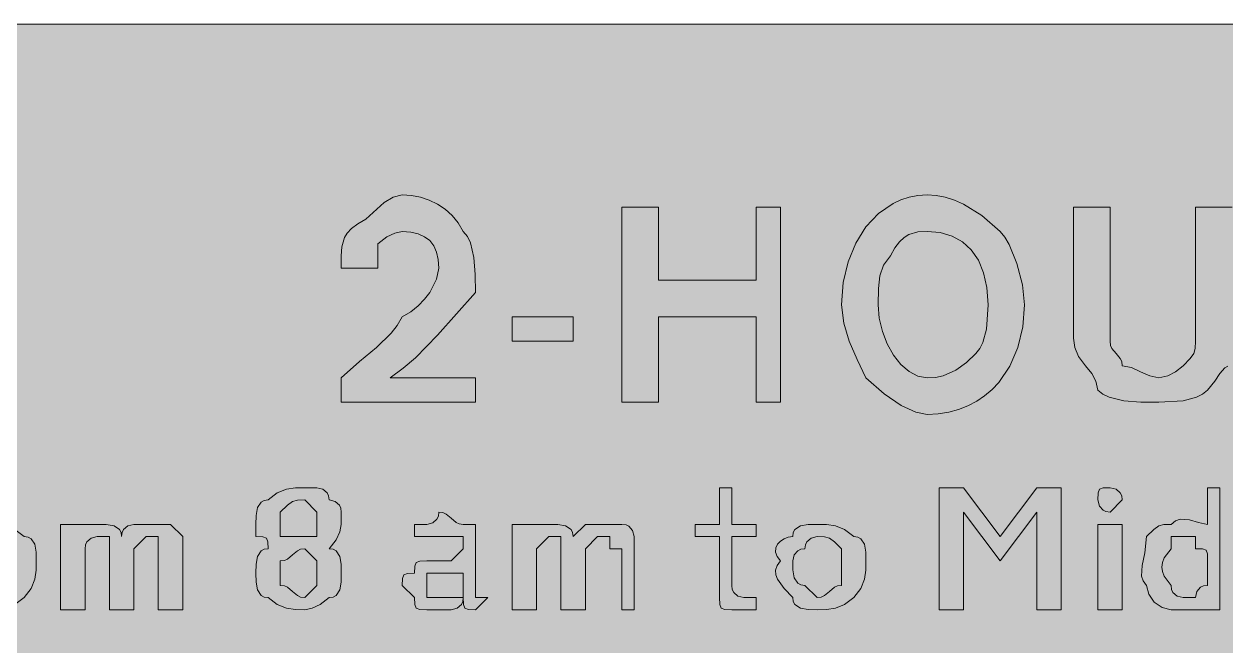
# Model space of a CAD drawing. Header units: metres. Extents: x 10 to 558, y 11 to 259.
# Drawn here: x 135.8 to 253.9, y 198.3 to 259.4 of the extents above; entities that cross this region are included whole.
import ezdxf

# ---------------------------------------------------------------- set-up
doc = ezdxf.new("R2010")
doc.units = ezdxf.units.M
for name, color, linetype, true_color in [('FILL_BLUE_0000FF', 7, 'Continuous', 0x0000ff), ('FILL_WHITE_FFFFFF', 7, 'Continuous', 0xffffff), ('STROKE_WHITE_FFFFFF', 7, 'Continuous', 0xffffff)]:
    doc.layers.add(name, color=color, linetype=linetype, true_color=true_color)

msp = doc.modelspace()

# ---------------------------------------------------------------- hatches: boundary and pattern name
at = {"layer": 'FILL_BLUE_0000FF', "true_color": 0x0000ff}
h = msp.add_hatch(color=7, dxfattribs=at)
h.dxf.hatch_style = 1
h.paths.add_polyline_path([(551.8, 259.39), (552.54, 259.23), (553.8, 258.69), (554.83, 257.92), (555.75, 257.04), (556.54, 256.54), (557.14, 255.95), (557.56, 255.31), (557.85, 254.64), (558.11, 253.33), (558.15, 252.24), (558.15, 18.24), (558.15, 15.84), (557.44, 14.96), (556.95, 14.19), (556.46, 13.65), (556.15, 13.49), (555.75, 13.44), (555.3, 12.65), (554.83, 12.05), (554.34, 11.63), (553.8, 11.34), (552.54, 11.08), (550.95, 11.04), (16.95, 11.04), (13.35, 11.04), (13.3, 11.44), (13.14, 11.75), (12.6, 12.24), (11.83, 12.73), (10.95, 13.44), (10.26, 14.36), (9.9, 15.39), (9.77, 16.65), (9.75, 18.24), (9.75, 252.24), (9.75, 254.64), (9.8, 255.04), (9.94, 255.35), (10.35, 255.84), (10.76, 256.33), (10.9, 256.64), (10.95, 257.04), (11.83, 257.23), (12.6, 257.64), (13.35, 258.24), (14.25, 258.43), (15.15, 258.84), (16.05, 259.25), (16.95, 259.44), (550.95, 259.44), (551.8, 259.39)])
at = {"layer": 'FILL_WHITE_FFFFFF', "true_color": 0xffffff}
h = msp.add_hatch(color=7, dxfattribs=at)
h.dxf.hatch_style = 1
h.paths.add_polyline_path([(166.95, 235.44), (166.95, 236.64), (166.99, 237.54), (167.25, 238.44), (167.54, 238.89), (167.96, 239.34), (168.56, 239.79), (169.35, 240.24), (171.15, 241.89), (172.05, 242.43), (172.95, 242.64), (173.85, 242.58), (174.73, 242.41), (175.59, 242.13), (176.4, 241.74), (177.16, 241.23), (177.84, 240.61), (178.45, 239.88), (178.95, 239.04), (179.35, 238.54), (179.64, 237.93), (180, 236.49), (180.13, 234.82), (180.15, 233.04), (176.4, 228.84), (174.24, 226.63), (173.05, 225.59), (171.75, 224.64), (180.15, 224.64), (180.15, 222.24), (166.95, 222.24), (166.95, 224.64), (168.73, 226.25), (170.4, 227.64), (171.84, 229.03), (172.45, 229.79), (172.95, 230.64), (173.79, 231.14), (174.52, 231.73), (175.14, 232.37), (175.65, 233.04), (176.32, 234.35), (176.55, 235.44), (176.49, 236.28), (176.32, 237.01), (176.04, 237.63), (175.65, 238.14), (175.14, 238.53), (174.52, 238.81), (173.79, 238.98), (172.95, 239.04), (172.2, 238.89), (171.43, 238.53), (170.55, 237.84), (170.55, 236.64), (170.55, 235.44), (166.95, 235.44)])
h = msp.add_hatch(color=7, dxfattribs=at)
h.dxf.hatch_style = 1
h.paths.add_polyline_path([(226.35, 242.41), (227.25, 242.13), (228.15, 241.74), (229.95, 240.61), (231.75, 239.04), (232.2, 238.48), (232.63, 237.75), (233.4, 235.89), (233.94, 233.81), (234.15, 231.84), (233.98, 229.65), (233.49, 227.62), (232.69, 225.79), (231.6, 224.19), (230.95, 223.49), (230.22, 222.88), (229.44, 222.34), (228.58, 221.88), (227.66, 221.52), (226.69, 221.26), (225.65, 221.1), (224.55, 221.04), (223.44, 221.26), (222, 221.94), (220.33, 223.06), (218.55, 224.64), (217.67, 226.44), (216.9, 228.24), (216.36, 230.04), (216.15, 231.84), (216.31, 234.03), (216.79, 236.06), (217.54, 237.89), (218.55, 239.49), (219.78, 240.8), (221.21, 241.8), (221.99, 242.16), (222.81, 242.42), (223.66, 242.58), (224.55, 242.64), (225.45, 242.58), (226.35, 242.41)])
h.paths.add_polyline_path([(222.75, 238.74), (222.3, 238.45), (221.85, 238.03), (221.4, 237.43), (220.95, 236.64), (220.26, 235.72), (219.9, 234.69), (219.77, 233.43), (219.75, 231.84), (219.86, 230.5), (220.16, 229.2), (220.64, 227.98), (221.25, 226.89), (221.98, 225.97), (222.79, 225.26), (223.65, 224.8), (224.55, 224.64), (225.4, 224.69), (226.14, 224.85), (227.4, 225.39), (228.43, 226.16), (229.35, 227.04), (229.75, 227.54), (230.04, 228.13), (230.4, 229.44), (230.55, 231.84), (230.44, 233.53), (230.12, 234.99), (229.6, 236.23), (228.9, 237.24), (228.03, 238.03), (227.01, 238.59), (225.84, 238.93), (224.55, 239.04), (223.65, 239), (222.75, 238.74)], flags=16)
h = msp.add_hatch(color=7, dxfattribs=at)
h.dxf.hatch_style = 1
h.paths.add_polyline_path([(207.75, 230.64), (198.15, 230.64), (198.15, 222.24), (194.55, 222.24), (194.55, 241.44), (198.15, 241.44), (198.15, 234.24), (207.75, 234.24), (207.75, 241.44), (210.15, 241.44), (210.15, 222.24), (207.75, 222.24), (207.75, 230.64)])
h = msp.add_hatch(color=7, dxfattribs=at)
h.dxf.hatch_style = 1
h.paths.add_polyline_path([(242.55, 229.44), (242.55, 228.24), (242.6, 227.84), (242.74, 227.53), (243.15, 227.04), (243.56, 226.55), (243.7, 226.24), (243.75, 225.84), (244.65, 225.65), (245.55, 225.24), (246.45, 224.83), (247.35, 224.64), (248.23, 224.83), (249, 225.24), (249.75, 225.84), (250.44, 226.55), (250.8, 227.04), (250.93, 227.53), (250.95, 228.24), (250.95, 229.44), (250.95, 241.44), (254.55, 241.44), (254.55, 229.44), (254.55, 225.84), (254.15, 225.79), (253.84, 225.63), (253.35, 225.09), (252.86, 224.32), (252.15, 223.44), (251.65, 223.04), (251.06, 222.75), (249.75, 222.39), (247.35, 222.24), (245.57, 222.26), (243.9, 222.39), (242.46, 222.75), (241.85, 223.04), (241.35, 223.44), (241.16, 224.32), (240.75, 225.09), (240.15, 225.84), (239.46, 226.74), (239.1, 227.64), (238.97, 228.54), (238.95, 229.44), (238.95, 241.44), (242.55, 241.44), (242.55, 229.44)])
h = msp.add_hatch(color=7, dxfattribs=at)
h.dxf.hatch_style = 1
h.paths.add_polyline_path([(183.75, 230.64), (189.75, 230.64), (189.75, 228.24), (183.75, 228.24), (183.75, 230.64)])
h = msp.add_hatch(color=7, dxfattribs=at)
h.dxf.hatch_style = 1
h.paths.add_polyline_path([(166.8, 207.09), (166.93, 206.32), (166.95, 205.44), (166.93, 204.56), (166.8, 203.79), (166.44, 203.25), (166.15, 203.09), (165.75, 203.04), (164.87, 202.35), (164.1, 201.99), (163.35, 201.84), (162.45, 201.86), (161.55, 201.99), (160.65, 202.35), (159.75, 203.04), (159.35, 203.09), (159.06, 203.25), (158.7, 203.79), (158.57, 204.56), (158.55, 205.44), (158.57, 206.32), (158.7, 207.09), (159.06, 207.63), (159.35, 207.79), (159.75, 207.84), (159.73, 208.53), (159.6, 208.89), (159.24, 209.02), (158.55, 209.04), (158.55, 210.24), (158.57, 211.12), (158.7, 211.89), (159.06, 212.43), (159.35, 212.59), (159.75, 212.64), (160.65, 213.33), (161.55, 213.69), (162.45, 213.82), (163.35, 213.84), (164.55, 213.84), (165.15, 213.69), (165.56, 213.33), (165.7, 213.04), (165.75, 212.64), (166.35, 212.49), (166.76, 212.13), (166.9, 211.84), (166.95, 211.44), (166.95, 210.24), (166.8, 209.49), (166.44, 208.72), (165.75, 207.84), (166.15, 207.79), (166.44, 207.63), (166.8, 207.09)])
h.paths.add_polyline_path([(162.15, 207.24), (161.66, 206.83), (161.35, 206.69), (160.95, 206.64), (160.95, 205.44), (160.95, 204.24), (161.35, 204.19), (161.66, 204.05), (162.15, 203.64), (162.64, 203.23), (162.95, 203.09), (163.35, 203.04), (164.55, 204.24), (164.55, 205.44), (164.55, 206.64), (163.35, 207.84), (162.95, 207.79), (162.64, 207.65), (162.15, 207.24)], flags=16)
h.paths.add_polyline_path([(164.55, 210.24), (164.55, 211.44), (163.35, 212.64), (162.64, 212.62), (162.15, 212.49), (161.66, 212.13), (160.95, 211.44), (160.95, 210.24), (160.95, 209.04), (162.15, 209.04), (163.35, 209.04), (164.55, 209.04), (164.55, 210.24)], flags=16)
h = msp.add_hatch(color=7, dxfattribs=at)
h.dxf.hatch_style = 1
h.paths.add_polyline_path([(205.4, 203.84), (205.54, 203.55), (205.95, 203.19), (206.55, 203.04), (207.75, 203.04), (207.75, 201.84), (205.35, 201.84), (204.66, 201.86), (204.3, 201.99), (204.17, 202.35), (204.15, 203.04), (204.15, 209.04), (201.75, 209.04), (201.75, 210.24), (204.15, 210.24), (204.15, 213.84), (205.35, 213.84), (205.35, 210.24), (207.75, 210.24), (207.75, 209.04), (205.35, 209.04), (205.35, 204.24), (205.4, 203.84)])
h = msp.add_hatch(color=7, dxfattribs=at)
h.dxf.hatch_style = 1
h.paths.add_polyline_path([(225.75, 213.84), (228.15, 213.84), (231.75, 209.04), (235.35, 213.84), (237.75, 213.84), (237.75, 201.84), (235.35, 201.84), (235.35, 211.44), (231.75, 206.64), (228.15, 211.44), (228.15, 201.84), (225.75, 201.84), (225.75, 213.84)])
h = msp.add_hatch(color=7, dxfattribs=at)
h.dxf.hatch_style = 1
h.paths.add_polyline_path([(242.55, 211.44), (242.15, 211.49), (241.86, 211.63), (241.5, 212.04), (241.35, 212.64), (241.37, 213.33), (241.5, 213.69), (241.86, 213.82), (242.55, 213.84), (243.15, 213.69), (243.56, 213.33), (243.7, 213.04), (243.75, 212.64), (242.55, 211.44)])
h = msp.add_hatch(color=7, dxfattribs=at)
h.dxf.hatch_style = 1
h.paths.add_polyline_path([(248.55, 201.84), (247.67, 202.05), (246.9, 202.59), (246.36, 203.36), (246.15, 204.24), (245.81, 204.69), (245.64, 205.16), (245.7, 206.19), (245.98, 207.45), (246.15, 209.04), (246.86, 209.73), (247.35, 210.09), (247.84, 210.22), (248.55, 210.24), (249, 210.58), (249.45, 210.75), (250.35, 210.69), (251.25, 210.41), (252.15, 210.24), (252.15, 213.84), (253.35, 213.84), (253.35, 201.84), (252.15, 201.84), (249.75, 201.84), (248.55, 201.84)])
h.paths.add_polyline_path([(251.46, 204.05), (251.75, 204.19), (252.15, 204.24), (252.15, 205.44), (252.15, 206.64), (252.13, 207.33), (252, 207.69), (251.64, 207.82), (250.95, 207.84), (250.95, 209.04), (249.75, 209.04), (248.55, 209.04), (248.55, 207.84), (247.87, 206.94), (247.71, 206.49), (247.65, 206.04), (247.71, 205.59), (247.87, 205.14), (248.55, 204.24), (248.6, 203.84), (248.74, 203.55), (249.15, 203.19), (249.75, 203.04), (250.95, 203.04), (251.1, 203.64), (251.46, 204.05)], flags=16)
h = msp.add_hatch(color=7, dxfattribs=at)
h.dxf.hatch_style = 1
h.paths.add_polyline_path([(178.76, 202.35), (178.35, 201.99), (177.75, 201.84), (176.55, 201.84), (175.35, 201.84), (174.66, 201.86), (174.3, 201.99), (174.17, 202.35), (174.15, 203.04), (172.95, 204.24), (172.97, 204.93), (173.1, 205.29), (173.46, 205.42), (174.15, 205.44), (174.17, 206.13), (174.3, 206.49), (174.66, 206.62), (175.35, 206.64), (176.55, 206.64), (177.75, 206.64), (178.95, 207.84), (178.95, 209.04), (177.75, 209.04), (176.55, 209.04), (175.35, 209.04), (174.15, 209.04), (174.15, 210.24), (175.35, 210.24), (175.95, 210.39), (176.36, 210.75), (176.5, 211.04), (176.55, 211.44), (176.95, 211.39), (177.26, 211.25), (177.75, 210.84), (178.24, 210.43), (178.55, 210.29), (178.95, 210.24), (180.15, 210.24), (180.15, 209.04), (180.15, 206.64), (180.15, 204.24), (180.15, 203.04), (181.35, 203.04), (180.15, 201.84), (179.46, 201.86), (179.1, 201.99), (178.97, 202.35), (178.95, 203.04), (178.9, 202.64), (178.76, 202.35)])
h.paths.add_polyline_path([(178.95, 204.24), (178.95, 205.44), (177.75, 205.44), (176.55, 205.44), (175.35, 205.44), (175.35, 204.24), (175.35, 203.04), (176.55, 203.04), (177.75, 203.04), (178.95, 203.04), (178.95, 204.24)], flags=16)
h = msp.add_hatch(color=7, dxfattribs=at)
h.dxf.hatch_style = 1
h.paths.add_polyline_path([(128.7, 208.29), (129.06, 208.83), (129.35, 208.99), (129.75, 209.04), (129.8, 209.44), (129.96, 209.73), (130.5, 210.09), (131.27, 210.22), (132.15, 210.24), (133.05, 210.22), (133.95, 210.09), (134.85, 209.73), (135.75, 209.04), (136.15, 208.99), (136.44, 208.83), (136.8, 208.29), (136.93, 207.52), (136.95, 206.64), (136.93, 205.74), (136.8, 204.84), (136.44, 203.94), (135.75, 203.04), (134.85, 202.35), (133.95, 201.99), (133.05, 201.86), (132.15, 201.84), (131.27, 201.86), (130.5, 201.99), (129.96, 202.35), (129.8, 202.64), (129.75, 203.04), (129.06, 203.94), (128.7, 204.84), (128.57, 205.74), (128.55, 206.64), (128.57, 207.52), (128.7, 208.29)])
h.paths.add_polyline_path([(131.14, 208.53), (131, 208.24), (130.95, 207.84), (130.55, 207.79), (130.26, 207.65), (129.9, 207.24), (129.75, 206.64), (129.77, 205.76), (129.9, 204.99), (130.26, 204.45), (130.55, 204.29), (130.95, 204.24), (132.15, 203.04), (132.55, 203.09), (132.86, 203.23), (133.35, 203.64), (133.84, 204.05), (134.15, 204.19), (134.55, 204.24), (134.55, 206.64), (134.55, 207.84), (133.84, 208.53), (133.35, 208.89), (132.86, 209.02), (132.15, 209.04), (131.55, 208.89), (131.14, 208.53)], flags=16)
h = msp.add_hatch(color=7, dxfattribs=at)
h.dxf.hatch_style = 1
h.paths.add_polyline_path([(142.95, 210.24), (143.83, 210.22), (144.6, 210.09), (145.14, 209.73), (145.3, 209.44), (145.35, 209.04), (145.4, 209.44), (145.54, 209.73), (145.95, 210.09), (146.55, 210.24), (147.75, 210.24), (150.15, 210.24), (151.35, 209.04), (151.35, 207.84), (151.35, 201.84), (148.95, 201.84), (148.95, 207.84), (148.95, 209.04), (147.75, 209.04), (146.55, 207.84), (146.55, 206.64), (146.55, 201.84), (144.15, 201.84), (144.15, 207.84), (144.15, 209.04), (142.95, 209.04), (142.35, 208.89), (141.94, 208.53), (141.8, 208.24), (141.75, 207.84), (141.75, 206.64), (141.75, 201.84), (139.35, 201.84), (139.35, 210.24), (141.75, 210.24), (142.95, 210.24)])
h = msp.add_hatch(color=7, dxfattribs=at)
h.dxf.hatch_style = 1
h.paths.add_polyline_path([(187.35, 210.24), (188.23, 210.22), (189, 210.09), (189.54, 209.73), (189.7, 209.44), (189.75, 209.04), (190.95, 210.24), (192.15, 210.24), (194.55, 210.24), (194.95, 210.19), (195.24, 210.05), (195.6, 209.64), (195.75, 209.04), (195.75, 207.84), (195.75, 201.84), (194.55, 201.84), (194.55, 207.84), (193.35, 207.84), (193.35, 209.04), (192.15, 209.04), (190.95, 207.84), (190.95, 206.64), (190.95, 201.84), (188.55, 201.84), (188.55, 207.84), (188.55, 209.04), (187.35, 209.04), (186.15, 207.84), (186.15, 206.64), (186.15, 201.84), (183.75, 201.84), (183.75, 210.24), (186.15, 210.24), (187.35, 210.24)])
h = msp.add_hatch(color=7, dxfattribs=at)
h.dxf.hatch_style = 1
h.paths.add_polyline_path([(209.66, 207.52), (209.69, 207.93), (209.85, 208.29), (210.13, 208.6), (210.49, 208.83), (210.9, 208.99), (211.35, 209.04), (211.4, 209.44), (211.56, 209.73), (212.1, 210.09), (212.87, 210.22), (213.75, 210.24), (214.65, 210.22), (215.55, 210.09), (216.45, 209.73), (217.35, 209.04), (217.75, 208.99), (218.04, 208.83), (218.4, 208.29), (218.53, 207.52), (218.55, 206.64), (218.53, 205.74), (218.4, 204.84), (218.04, 203.94), (217.35, 203.04), (216.45, 202.35), (215.55, 201.99), (214.65, 201.86), (213.75, 201.84), (212.87, 201.86), (212.1, 201.99), (211.56, 202.35), (211.4, 202.64), (211.35, 203.04), (210.49, 203.94), (209.85, 204.84), (209.69, 205.29), (209.66, 205.74), (209.81, 206.19), (210.15, 206.64), (209.81, 207.09), (209.66, 207.52)])
h.paths.add_polyline_path([(212.74, 208.53), (212.6, 208.24), (212.55, 207.84), (212.15, 207.79), (211.86, 207.65), (211.5, 207.24), (211.35, 206.64), (211.37, 205.76), (211.5, 204.99), (211.86, 204.45), (212.15, 204.29), (212.55, 204.24), (213.75, 203.04), (214.15, 203.09), (214.46, 203.23), (214.95, 203.64), (215.44, 204.05), (215.75, 204.19), (216.15, 204.24), (216.15, 206.64), (216.15, 207.84), (215.44, 208.53), (214.95, 208.89), (214.46, 209.02), (213.75, 209.04), (213.15, 208.89), (212.74, 208.53)], flags=16)
h = msp.add_hatch(color=7, dxfattribs=at)
h.dxf.hatch_style = 1
h.paths.add_polyline_path([(241.35, 201.84), (241.35, 210.24), (243.75, 210.24), (243.75, 201.84), (241.35, 201.84)])

# ---------------------------------------------------------------- linework, layer by layer
at = {"layer": 'FILL_BLUE_0000FF', "lineweight": 0, "true_color": 0x0000ff}
msp.add_lwpolyline([(16.95, 259.44), (550.95, 259.44)], dxfattribs=at)
at = {"layer": 'FILL_WHITE_FFFFFF', "lineweight": 0, "true_color": 0xffffff}
for points in [[(166.95, 235.44), (166.95, 236.64), (166.99, 237.54), (167.25, 238.44), (167.54, 238.89), (167.96, 239.34), (168.56, 239.79), (169.35, 240.24), (171.15, 241.89), (172.05, 242.43), (172.95, 242.64), (173.85, 242.58), (174.73, 242.41), (175.59, 242.13), (176.4, 241.74), (177.16, 241.23), (177.84, 240.61), (178.45, 239.88), (178.95, 239.04), (179.35, 238.54), (179.64, 237.93), (180, 236.49), (180.13, 234.82), (180.15, 233.04), (176.4, 228.84), (174.24, 226.63), (173.05, 225.59), (171.75, 224.64), (180.15, 224.64), (180.15, 222.24), (166.95, 222.24), (166.95, 224.64), (168.73, 226.25), (170.4, 227.64), (171.84, 229.03), (172.45, 229.79), (172.95, 230.64), (173.79, 231.14), (174.52, 231.73), (175.14, 232.37), (175.65, 233.04), (176.32, 234.35), (176.55, 235.44), (176.49, 236.28), (176.32, 237.01), (176.04, 237.63), (175.65, 238.14), (175.14, 238.53), (174.52, 238.81), (173.79, 238.98), (172.95, 239.04), (172.2, 238.89), (171.43, 238.53), (170.55, 237.84), (170.55, 236.64), (170.55, 235.44)], [(226.35, 242.41), (227.25, 242.13), (228.15, 241.74), (229.95, 240.61), (231.75, 239.04), (232.2, 238.48), (232.63, 237.75), (233.4, 235.89), (233.94, 233.81), (234.15, 231.84), (233.98, 229.65), (233.49, 227.62), (232.69, 225.79), (231.6, 224.19), (230.95, 223.49), (230.22, 222.88), (229.44, 222.34), (228.58, 221.88), (227.66, 221.52), (226.69, 221.26), (225.65, 221.1), (224.55, 221.04), (223.44, 221.26), (222, 221.94), (220.33, 223.06), (218.55, 224.64), (217.67, 226.44), (216.9, 228.24), (216.36, 230.04), (216.15, 231.84), (216.31, 234.03), (216.79, 236.06), (217.54, 237.89), (218.55, 239.49), (219.78, 240.8), (221.21, 241.8), (221.99, 242.16), (222.81, 242.42), (223.66, 242.58), (224.55, 242.64), (225.45, 242.58)], [(207.75, 230.64), (198.15, 230.64), (198.15, 222.24), (194.55, 222.24), (194.55, 241.44), (198.15, 241.44), (198.15, 234.24), (207.75, 234.24), (207.75, 241.44), (210.15, 241.44), (210.15, 222.24), (207.75, 222.24)], [(222.75, 238.74), (222.3, 238.45), (221.85, 238.03), (221.4, 237.43), (220.95, 236.64), (220.26, 235.72), (219.9, 234.69), (219.77, 233.43), (219.75, 231.84), (219.86, 230.5), (220.16, 229.2), (220.64, 227.98), (221.25, 226.89), (221.98, 225.97), (222.79, 225.26), (223.65, 224.8), (224.55, 224.64), (225.4, 224.69), (226.14, 224.85), (227.4, 225.39), (228.43, 226.16), (229.35, 227.04), (229.75, 227.54), (230.04, 228.13), (230.4, 229.44), (230.55, 231.84), (230.44, 233.53), (230.12, 234.99), (229.6, 236.23), (228.9, 237.24), (228.03, 238.03), (227.01, 238.59), (225.84, 238.93), (224.55, 239.04), (223.65, 239)], [(183.75, 230.64), (189.75, 230.64), (189.75, 228.24), (183.75, 228.24)], [(166.8, 207.09), (166.93, 206.32), (166.95, 205.44), (166.93, 204.56), (166.8, 203.79), (166.44, 203.25), (166.15, 203.09), (165.75, 203.04), (164.87, 202.35), (164.1, 201.99), (163.35, 201.84), (162.45, 201.86), (161.55, 201.99), (160.65, 202.35), (159.75, 203.04), (159.35, 203.09), (159.06, 203.25), (158.7, 203.79), (158.57, 204.56), (158.55, 205.44), (158.57, 206.32), (158.7, 207.09), (159.06, 207.63), (159.35, 207.79), (159.75, 207.84), (159.73, 208.53), (159.6, 208.89), (159.24, 209.02), (158.55, 209.04), (158.55, 210.24), (158.57, 211.12), (158.7, 211.89), (159.06, 212.43), (159.35, 212.59), (159.75, 212.64), (160.65, 213.33), (161.55, 213.69), (162.45, 213.82), (163.35, 213.84), (164.55, 213.84), (165.15, 213.69), (165.56, 213.33), (165.7, 213.04), (165.75, 212.64), (166.35, 212.49), (166.76, 212.13), (166.9, 211.84), (166.95, 211.44), (166.95, 210.24), (166.8, 209.49), (166.44, 208.72), (165.75, 207.84), (166.15, 207.79), (166.44, 207.63)], [(205.4, 203.84), (205.54, 203.55), (205.95, 203.19), (206.55, 203.04), (207.75, 203.04), (207.75, 201.84), (205.35, 201.84), (204.66, 201.86), (204.3, 201.99), (204.17, 202.35), (204.15, 203.04), (204.15, 209.04), (201.75, 209.04), (201.75, 210.24), (204.15, 210.24), (204.15, 213.84), (205.35, 213.84), (205.35, 210.24), (207.75, 210.24), (207.75, 209.04), (205.35, 209.04), (205.35, 204.24)], [(225.75, 213.84), (228.15, 213.84), (231.75, 209.04), (235.35, 213.84), (237.75, 213.84), (237.75, 201.84), (235.35, 201.84), (235.35, 211.44), (231.75, 206.64), (228.15, 211.44), (228.15, 201.84), (225.75, 201.84)], [(242.55, 211.44), (242.15, 211.49), (241.86, 211.63), (241.5, 212.04), (241.35, 212.64), (241.37, 213.33), (241.5, 213.69), (241.86, 213.82), (242.55, 213.84), (243.15, 213.69), (243.56, 213.33), (243.7, 213.04), (243.75, 212.64)], [(248.55, 201.84), (247.67, 202.05), (246.9, 202.59), (246.36, 203.36), (246.15, 204.24), (245.81, 204.69), (245.64, 205.16), (245.7, 206.19), (245.98, 207.45), (246.15, 209.04), (246.86, 209.73), (247.35, 210.09), (247.84, 210.22), (248.55, 210.24), (249, 210.58), (249.45, 210.75), (250.35, 210.69), (251.25, 210.41), (252.15, 210.24), (252.15, 213.84), (253.35, 213.84), (253.35, 201.84), (252.15, 201.84), (249.75, 201.84)], [(164.55, 210.24), (164.55, 211.44), (163.35, 212.64), (162.64, 212.62), (162.15, 212.49), (161.66, 212.13), (160.95, 211.44), (160.95, 210.24), (160.95, 209.04), (162.15, 209.04), (163.35, 209.04), (164.55, 209.04)], [(178.76, 202.35), (178.35, 201.99), (177.75, 201.84), (176.55, 201.84), (175.35, 201.84), (174.66, 201.86), (174.3, 201.99), (174.17, 202.35), (174.15, 203.04), (172.95, 204.24), (172.97, 204.93), (173.1, 205.29), (173.46, 205.42), (174.15, 205.44), (174.17, 206.13), (174.3, 206.49), (174.66, 206.62), (175.35, 206.64), (176.55, 206.64), (177.75, 206.64), (178.95, 207.84), (178.95, 209.04), (177.75, 209.04), (176.55, 209.04), (175.35, 209.04), (174.15, 209.04), (174.15, 210.24), (175.35, 210.24), (175.95, 210.39), (176.36, 210.75), (176.5, 211.04), (176.55, 211.44), (176.95, 211.39), (177.26, 211.25), (177.75, 210.84), (178.24, 210.43), (178.55, 210.29), (178.95, 210.24), (180.15, 210.24), (180.15, 209.04), (180.15, 206.64), (180.15, 204.24), (180.15, 203.04), (181.35, 203.04), (180.15, 201.84), (179.46, 201.86), (179.1, 201.99), (178.97, 202.35), (178.95, 203.04), (178.9, 202.64)], [(142.95, 210.24), (143.83, 210.22), (144.6, 210.09), (145.14, 209.73), (145.3, 209.44), (145.35, 209.04), (145.4, 209.44), (145.54, 209.73), (145.95, 210.09), (146.55, 210.24), (147.75, 210.24), (150.15, 210.24), (151.35, 209.04), (151.35, 207.84), (151.35, 201.84), (148.95, 201.84), (148.95, 207.84), (148.95, 209.04), (147.75, 209.04), (146.55, 207.84), (146.55, 206.64), (146.55, 201.84), (144.15, 201.84), (144.15, 207.84), (144.15, 209.04), (142.95, 209.04), (142.35, 208.89), (141.94, 208.53), (141.8, 208.24), (141.75, 207.84), (141.75, 206.64), (141.75, 201.84), (139.35, 201.84), (139.35, 210.24), (141.75, 210.24)], [(187.35, 210.24), (188.23, 210.22), (189, 210.09), (189.54, 209.73), (189.7, 209.44), (189.75, 209.04), (190.95, 210.24), (192.15, 210.24), (194.55, 210.24), (194.95, 210.19), (195.24, 210.05), (195.6, 209.64), (195.75, 209.04), (195.75, 207.84), (195.75, 201.84), (194.55, 201.84), (194.55, 207.84), (193.35, 207.84), (193.35, 209.04), (192.15, 209.04), (190.95, 207.84), (190.95, 206.64), (190.95, 201.84), (188.55, 201.84), (188.55, 207.84), (188.55, 209.04), (187.35, 209.04), (186.15, 207.84), (186.15, 206.64), (186.15, 201.84), (183.75, 201.84), (183.75, 210.24), (186.15, 210.24)], [(209.66, 207.52), (209.69, 207.93), (209.85, 208.29), (210.13, 208.6), (210.49, 208.83), (210.9, 208.99), (211.35, 209.04), (211.4, 209.44), (211.56, 209.73), (212.1, 210.09), (212.87, 210.22), (213.75, 210.24), (214.65, 210.22), (215.55, 210.09), (216.45, 209.73), (217.35, 209.04), (217.75, 208.99), (218.04, 208.83), (218.4, 208.29), (218.53, 207.52), (218.55, 206.64), (218.53, 205.74), (218.4, 204.84), (218.04, 203.94), (217.35, 203.04), (216.45, 202.35), (215.55, 201.99), (214.65, 201.86), (213.75, 201.84), (212.87, 201.86), (212.1, 201.99), (211.56, 202.35), (211.4, 202.64), (211.35, 203.04), (210.49, 203.94), (209.85, 204.84), (209.69, 205.29), (209.66, 205.74), (209.81, 206.19), (210.15, 206.64), (209.81, 207.09)], [(241.35, 201.84), (241.35, 210.24), (243.75, 210.24), (243.75, 201.84)], [(212.74, 208.53), (212.6, 208.24), (212.55, 207.84), (212.15, 207.79), (211.86, 207.65), (211.5, 207.24), (211.35, 206.64), (211.37, 205.76), (211.5, 204.99), (211.86, 204.45), (212.15, 204.29), (212.55, 204.24), (213.75, 203.04), (214.15, 203.09), (214.46, 203.23), (214.95, 203.64), (215.44, 204.05), (215.75, 204.19), (216.15, 204.24), (216.15, 206.64), (216.15, 207.84), (215.44, 208.53), (214.95, 208.89), (214.46, 209.02), (213.75, 209.04), (213.15, 208.89)], [(251.46, 204.05), (251.75, 204.19), (252.15, 204.24), (252.15, 205.44), (252.15, 206.64), (252.13, 207.33), (252, 207.69), (251.64, 207.82), (250.95, 207.84), (250.95, 209.04), (249.75, 209.04), (248.55, 209.04), (248.55, 207.84), (247.87, 206.94), (247.71, 206.49), (247.65, 206.04), (247.71, 205.59), (247.87, 205.14), (248.55, 204.24), (248.6, 203.84), (248.74, 203.55), (249.15, 203.19), (249.75, 203.04), (250.95, 203.04), (251.1, 203.64)], [(162.15, 207.24), (161.66, 206.83), (161.35, 206.69), (160.95, 206.64), (160.95, 205.44), (160.95, 204.24), (161.35, 204.19), (161.66, 204.05), (162.15, 203.64), (162.64, 203.23), (162.95, 203.09), (163.35, 203.04), (164.55, 204.24), (164.55, 205.44), (164.55, 206.64), (163.35, 207.84), (162.95, 207.79), (162.64, 207.65)], [(178.95, 204.24), (178.95, 205.44), (177.75, 205.44), (176.55, 205.44), (175.35, 205.44), (175.35, 204.24), (175.35, 203.04), (176.55, 203.04), (177.75, 203.04), (178.95, 203.04)]]:
    msp.add_lwpolyline(points, close=True, dxfattribs=at)
for points in [[(254.15, 225.79), (253.84, 225.63), (253.35, 225.09), (252.86, 224.32), (252.15, 223.44), (251.65, 223.04), (251.06, 222.75), (249.75, 222.39), (247.35, 222.24), (245.57, 222.26), (243.9, 222.39), (242.46, 222.75), (241.85, 223.04), (241.35, 223.44), (241.16, 224.32), (240.75, 225.09), (240.15, 225.84), (239.46, 226.74), (239.1, 227.64), (238.97, 228.54), (238.95, 229.44), (238.95, 241.44), (242.55, 241.44), (242.55, 229.44), (242.55, 228.24), (242.6, 227.84), (242.74, 227.53), (243.15, 227.04), (243.56, 226.55), (243.7, 226.24), (243.75, 225.84), (244.65, 225.65), (245.55, 225.24), (246.45, 224.83), (247.35, 224.64), (248.23, 224.83), (249, 225.24), (249.75, 225.84), (250.44, 226.55), (250.8, 227.04), (250.93, 227.53), (250.95, 228.24), (250.95, 229.44), (250.95, 241.44), (254.55, 241.44)], [(134.85, 209.73), (135.75, 209.04), (136.15, 208.99), (136.44, 208.83), (136.8, 208.29), (136.93, 207.52), (136.95, 206.64), (136.93, 205.74), (136.8, 204.84), (136.44, 203.94), (135.75, 203.04), (134.85, 202.35)]]:
    msp.add_lwpolyline(points, dxfattribs=at)
at = {"layer": 'STROKE_WHITE_FFFFFF', "lineweight": 0, "true_color": 0xffffff}
msp.add_lwpolyline([(207.75, 222.24), (210.15, 222.24), (207.75, 222.24)], dxfattribs=at)

doc.saveas('drawing.dxf')
